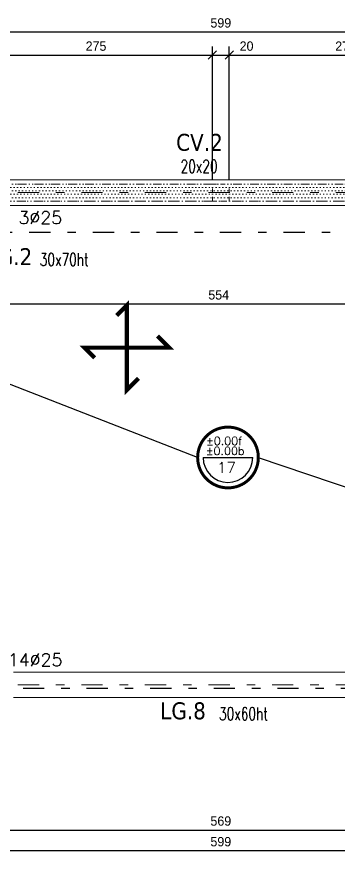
# Model space of a CAD drawing. Header units: centimetres. Extents: x -4069 to 1403, y -6242 to 452.
# Drawn here: x -2765 to -2386, y -1184 to -192 of the extents above; entities that cross this region are included whole.
import ezdxf
from ezdxf.enums import TextEntityAlignment as Align

# ---------------------------------------------------------------- set-up
doc = ezdxf.new("R2010")
doc.units = ezdxf.units.CM
doc.header["$LTSCALE"] = 100
doc.linetypes.add('GrDotted', pattern=[0.4, 0.1, -0.1, 0.1, -0.1])
doc.linetypes.add('GrFeatureAxis', pattern=[0.85, 0.25, -0.2, 0.1, -0.2, 0.1])
for name, color, linetype in [('COTATION', 1, 'Continuous'), ('farges. Bottom view 4 - Souterain', 7, 'Continuous'), ('STR_LABEL', 20, 'Continuous'), ('STR_TXT', 102, 'Continuous')]:
    doc.layers.add(name, color=color, linetype=linetype)
doc.styles.add('EPAIS', font='TAHOMA.TTF')
doc.styles.add('FIN', font='romans.shx')
doc.styles.add('STR-FIN', font='ROMANS')
doc.dimstyles.new('BRUNO-502', dxfattribs={"dimtxt": 11, "dimasz": 10, "dimexe": 10, "dimexo": 5, "dimgap": 5, "dimtad": 1, "dimdec": 0, "dimzin": 0, "dimdsep": 46, "dimtxsty": 'Standard', "dimblk": 'OBLIQUE', "dimcen": 0, "dimclrt": 7, "dimadec": 0, "dimazin": 0, "dimtfac": 1, "dimtdec": 0, "dimtix": 1, "dimtofl": 0, "dimtmove": 0, "dimatfit": 3, "dimldrblk": 'OBLIQUE', "dimfxl": 0, "dimtolj": 1, "dimtzin": 0, "dimarcsym": 0})

# ---------------------------------------------------------------- blocks, each defined once
blk = doc.blocks.new('_OBLIQUE')
at = {"color": 0, "linetype": 'ByBlock'}
blk.add_line((-0.5, -0.5), (0.5, 0.5), dxfattribs=at)
blk = doc.blocks.new('*D6')
at = {"layer": 'COTATION', "color": 0, "lineweight": -2}
for p, q in [((-2823.9, -383.86), (-2823.9, -199.39)), ((-2224.9, -383.86), (-2224.9, -199.39)), ((-2823.9, -209.39), (-2224.9, -209.39))]:
    blk.add_line(p, q, dxfattribs=at)
at = {"layer": 'DEFPOINTS', "color": 0}
for p in [(-2224.9, -209.39), (-2823.9, -388.86), (-2224.9, -388.86)]:
    blk.add_point(p, dxfattribs=at)
at = {"layer": 'COTATION', "color": 0, "lineweight": -2, "xscale": 10, "yscale": 10, "zscale": 10, "rotation": 180}
blk.add_blockref('_OBLIQUE', (-2823.9, -209.39), dxfattribs=at)
at = {"layer": 'COTATION', "color": 0, "lineweight": -2, "xscale": 10, "yscale": 10, "zscale": 10}
blk.add_blockref('_OBLIQUE', (-2224.9, -209.39), dxfattribs=at)
at = {"layer": 'COTATION', "color": 7, "insert": (-2524.4, -198.89), "char_height": 11, "attachment_point": 5}
blk.add_mtext('\\A1;599', dxfattribs=at)
blk = doc.blocks.new('*D14')
at = {"layer": 'COTATION', "color": 0, "lineweight": -2}
for p, q in [((-2803.9, -524.9), (-2803.9, -519.9)), ((-2803.9, -529.9), (-2249.9, -529.9)), ((-2249.9, -534.9), (-2249.9, -539.9))]:
    blk.add_line(p, q, dxfattribs=at)
at = {"layer": 'DEFPOINTS', "color": 0}
for p in [(-2803.9, -529.9), (-2249.9, -529.9), (-2249.9, -529.9)]:
    blk.add_point(p, dxfattribs=at)
at = {"layer": 'COTATION', "color": 0, "lineweight": -2, "xscale": 10, "yscale": 10, "zscale": 10, "rotation": 180}
blk.add_blockref('_OBLIQUE', (-2803.9, -529.9), dxfattribs=at)
at = {"layer": 'COTATION', "color": 0, "lineweight": -2, "xscale": 10, "yscale": 10, "zscale": 10}
blk.add_blockref('_OBLIQUE', (-2249.9, -529.9), dxfattribs=at)
at = {"layer": 'COTATION', "color": 7, "insert": (-2526.9, -519.4), "char_height": 11, "attachment_point": 5}
blk.add_mtext('\\A1;554', dxfattribs=at)
blk = doc.blocks.new('*D24')
at = {"layer": 'COTATION', "color": 0, "lineweight": -2}
for p, q in [((-2808.9, -383.86), (-2808.9, -226.71)), ((-2534.4, -383.86), (-2534.4, -226.71)), ((-2808.9, -236.71), (-2534.4, -236.71))]:
    blk.add_line(p, q, dxfattribs=at)
at = {"layer": 'DEFPOINTS', "color": 0}
for p in [(-2534.4, -236.71), (-2808.9, -388.86), (-2534.4, -388.86)]:
    blk.add_point(p, dxfattribs=at)
at = {"layer": 'COTATION', "color": 0, "lineweight": -2, "xscale": 10, "yscale": 10, "zscale": 10, "rotation": 180}
blk.add_blockref('_OBLIQUE', (-2808.9, -236.71), dxfattribs=at)
at = {"layer": 'COTATION', "color": 0, "lineweight": -2, "xscale": 10, "yscale": 10, "zscale": 10}
blk.add_blockref('_OBLIQUE', (-2534.4, -236.71), dxfattribs=at)
at = {"layer": 'COTATION', "color": 7, "insert": (-2671.65, -226.21), "char_height": 11, "attachment_point": 5}
blk.add_mtext('\\A1;275', dxfattribs=at)
blk = doc.blocks.new('*D25')
at = {"layer": 'COTATION', "color": 0, "lineweight": -2}
for p, q in [((-2534.4, -383.86), (-2534.4, -226.71)), ((-2514.4, -383.86), (-2514.4, -226.71)), ((-2534.4, -236.71), (-2514.4, -236.71))]:
    blk.add_line(p, q, dxfattribs=at)
at = {"layer": 'DEFPOINTS', "color": 0}
for p in [(-2514.4, -236.71), (-2534.4, -388.86), (-2514.4, -388.86)]:
    blk.add_point(p, dxfattribs=at)
at = {"layer": 'COTATION', "color": 0, "lineweight": -2, "xscale": 10, "yscale": 10, "zscale": 10, "rotation": 180}
blk.add_blockref('_OBLIQUE', (-2534.4, -236.71), dxfattribs=at)
at = {"layer": 'COTATION', "color": 0, "lineweight": -2, "xscale": 10, "yscale": 10, "zscale": 10}
blk.add_blockref('_OBLIQUE', (-2514.4, -236.71), dxfattribs=at)
at = {"layer": 'COTATION', "color": 7, "insert": (-2494.02, -226.21), "char_height": 11, "attachment_point": 5}
blk.add_mtext('\\A1;20', dxfattribs=at)
blk = doc.blocks.new('*D26')
at = {"layer": 'COTATION', "color": 0, "lineweight": -2}
for p, q in [((-2514.4, -383.86), (-2514.4, -226.71)), ((-2239.9, -383.86), (-2239.9, -226.71)), ((-2514.4, -236.71), (-2239.9, -236.71))]:
    blk.add_line(p, q, dxfattribs=at)
at = {"layer": 'DEFPOINTS', "color": 0}
for p in [(-2239.9, -236.71), (-2514.4, -388.86), (-2239.9, -388.86)]:
    blk.add_point(p, dxfattribs=at)
at = {"layer": 'COTATION', "color": 0, "lineweight": -2, "xscale": 10, "yscale": 10, "zscale": 10, "rotation": 180}
blk.add_blockref('_OBLIQUE', (-2514.4, -236.71), dxfattribs=at)
at = {"layer": 'COTATION', "color": 0, "lineweight": -2, "xscale": 10, "yscale": 10, "zscale": 10}
blk.add_blockref('_OBLIQUE', (-2239.9, -236.71), dxfattribs=at)
at = {"layer": 'COTATION', "color": 7, "insert": (-2377.15, -226.21), "char_height": 11, "attachment_point": 5}
blk.add_mtext('\\A1;274', dxfattribs=at)
blk = doc.blocks.new('*D69')
at = {"layer": 'COTATION', "color": 0, "lineweight": -2}
for p, q in [((-2823.9, -1163.62), (-2823.9, -1184.35)), ((-2224.9, -1169.35), (-2224.9, -1164.35)), ((-2224.9, -1174.35), (-2823.9, -1174.35))]:
    blk.add_line(p, q, dxfattribs=at)
at = {"layer": 'DEFPOINTS', "color": 0}
for p in [(-2823.9, -1158.62), (-2823.9, -1174.35), (-2224.9, -1174.35)]:
    blk.add_point(p, dxfattribs=at)
at = {"layer": 'COTATION', "color": 0, "lineweight": -2, "xscale": 10, "yscale": 10, "zscale": 10, "rotation": 180}
blk.add_blockref('_OBLIQUE', (-2823.9, -1174.35), dxfattribs=at)
at = {"layer": 'COTATION', "color": 0, "lineweight": -2, "xscale": 10, "yscale": 10, "zscale": 10}
blk.add_blockref('_OBLIQUE', (-2224.9, -1174.35), dxfattribs=at)
at = {"layer": 'COTATION', "color": 7, "insert": (-2524.4, -1163.85), "char_height": 11, "attachment_point": 5}
blk.add_mtext('\\A1;599', dxfattribs=at)
blk = doc.blocks.new('*D78')
at = {"layer": 'COTATION', "color": 0, "lineweight": -2}
for p, q in [((-2808.9, -993.86), (-2808.9, -1160)), ((-2239.9, -993.86), (-2239.9, -1160)), ((-2808.9, -1150), (-2239.9, -1150))]:
    blk.add_line(p, q, dxfattribs=at)
at = {"layer": 'DEFPOINTS', "color": 0}
for p in [(-2808.9, -988.86), (-2239.9, -988.86), (-2239.9, -1150)]:
    blk.add_point(p, dxfattribs=at)
at = {"layer": 'COTATION', "color": 0, "lineweight": -2, "xscale": 10, "yscale": 10, "zscale": 10, "rotation": 180}
blk.add_blockref('_OBLIQUE', (-2808.9, -1150), dxfattribs=at)
at = {"layer": 'COTATION', "color": 0, "lineweight": -2, "xscale": 10, "yscale": 10, "zscale": 10}
blk.add_blockref('_OBLIQUE', (-2239.9, -1150), dxfattribs=at)
at = {"layer": 'COTATION', "color": 7, "insert": (-2524.4, -1139.5), "char_height": 11, "attachment_point": 5}
blk.add_mtext('\\A1;569', dxfattribs=at)

msp = doc.modelspace()

# ---------------------------------------------------------------- hatches: boundary and pattern name
at = {"layer": 'farges. Bottom view 4 - Souterain', "linetype": 'Continuous', "lineweight": 20}
h = msp.add_hatch(dxfattribs=at)
h.set_pattern_fill('DOTS', color=9, scale=2.5, style=0)
h.paths.add_polyline_path([(-2534.4, -408.86), (-2534.4, -388.86), (-2808.9, -388.86), (-2808.9, -408.86)])
h = msp.add_hatch(dxfattribs=at)
h.set_pattern_fill('DOTS', color=9, scale=2.5, style=0)
h.paths.add_polyline_path([(-2534.4, -388.86), (-2534.4, -408.86), (-2514.4, -408.86), (-2514.4, -388.86)])
h = msp.add_hatch(dxfattribs=at)
h.set_pattern_fill('DOTS', color=9, scale=2.5, style=0)
h.paths.add_polyline_path([(-2514.4, -388.86), (-2514.4, -408.86), (-2239.9, -408.86), (-2239.9, -388.86)])

# ---------------------------------------------------------------- linework, layer by layer
at = {"color": 1, "linetype": 'ByBlock', "const_width": 5}
for points in [[(-2647.25, -543.52), (-2635.26, -531.53), (-2635.26, -581.53)], [(-2635.26, -581.53), (-2585.26, -581.53), (-2599.02, -567.78)], [(-2673.27, -593.52), (-2685.26, -581.53), (-2635.26, -581.53)], [(-2635.26, -581.53), (-2635.26, -631.53), (-2621.51, -617.78)]]:
    msp.add_lwpolyline(points, dxfattribs=at)
at = {"layer": 'farges. Bottom view 4 - Souterain', "color": 102, "linetype": 'Continuous', "lineweight": 20}
for p, q in [((-2803.9, -383.86), (-2249.9, -383.86)), ((-2249.9, -413.86), (-2803.9, -413.86)), ((-2769, -963.86), (-2279.9, -963.86)), ((-2279.9, -993.86), (-2769, -993.86))]:
    msp.add_line(p, q, dxfattribs=at)
at = {"layer": 'farges. Bottom view 4 - Souterain', "color": 9, "linetype": 'GrDotted', "lineweight": 15}
for p, q in [((-2534.4, -388.86), (-2808.9, -388.86)), ((-2239.9, -388.86), (-2514.4, -388.86)), ((-2534.4, -408.86), (-2808.9, -408.86)), ((-2239.9, -408.86), (-2514.4, -408.86))]:
    msp.add_line(p, q, dxfattribs=at)
at = {"layer": 'farges. Bottom view 4 - Souterain', "color": 9, "linetype": 'GrDotted', "lineweight": 20, "ltscale": 0.5}
for p, q in [((-2534.4, -408.86), (-2534.4, -388.86)), ((-2514.4, -408.86), (-2514.4, -388.86))]:
    msp.add_line(p, q, dxfattribs=at)
at = {"layer": 'farges. Bottom view 4 - Souterain', "color": 9, "linetype": 'GrDotted', "lineweight": 15, "ltscale": 0.5}
for p, q in [((-2534.4, -388.86), (-2514.4, -388.86)), ((-2534.4, -408.86), (-2514.4, -408.86))]:
    msp.add_line(p, q, dxfattribs=at)
at = {"layer": 'farges. Bottom view 4 - Souterain', "color": 251, "linetype": 'GrFeatureAxis', "lineweight": 18}
for p, q in [((-4038.9, -398.86), (-989.59, -398.86)), ((-4038.9, -978.86), (-989.59, -978.86))]:
    msp.add_line(p, q, dxfattribs=at)
at = {"layer": 'farges. Bottom view 4 - Souterain', "color": 7, "linetype": 'GrFeatureAxis', "lineweight": -3}
for points in [[(-3575.4, -445.36), (-1197.61, -445.36)], [(-4032.71, -982.69), (-1168.42, -982.69)]]:
    msp.add_lwpolyline(points, dxfattribs=at)
at = {"layer": 'STR_LABEL'}
for p, q in [((-2551.75, -710.98), (-3328.9, -408.86)), ((-2480.15, -710.98), (-1718.9, -968.86))]:
    msp.add_line(p, q, dxfattribs=at)
at = {"layer": 'STR_LABEL', "linetype": 'Continuous'}
msp.add_line((-2545.25, -710.98), (-2486.66, -710.98), dxfattribs=at)
at = {"layer": 'STR_LABEL', "linetype": 'Continuous', "const_width": 3.52}
msp.add_lwpolyline([(-2551.22, -704.86, 2.414214), (-2509.83, -675.71, 0.414214)], format="xyb", close=True, dxfattribs=at)
at = {"layer": 'STR_LABEL', "linetype": 'Continuous'}
msp.add_arc((-2515.95, -710.98), 29.3, 180, 360, dxfattribs=at)

# ---------------------------------------------------------------- texts
at = {"layer": 'STR_LABEL', "linetype": 'Continuous', "style": 'STR-FIN'}
for s, height, p in [('±0.00f', 9.6, (-2541.78, -696.32)), ('±0.00b', 9.6, (-2542.07, -708.02)), ('17', 12.8, (-2528.73, -729.24))]:
    msp.add_text(s, height=height, rotation=360, dxfattribs=at).set_placement(p)
at = {"layer": 'STR_TXT', "style": 'EPAIS'}
for s, p in [('CV.2', (-2549.62, -339.58, 188)), ('LG.2', (-2773.86, -474.26, 188)), ('LG.8', (-2568.99, -1009.53, 188))]:
    msp.add_text(s, height=20, dxfattribs=at).set_placement(p, align=Align.MIDDLE_CENTER)
at = {"layer": 'STR_TXT', "style": 'FIN', "width": 0.7}
for s, p in [('20x20 ', (-2546.46, -379.84, 188)), ('30x70ht', (-2709.2, -489.69)), ('30x60ht', (-2497.67, -1024.95))]:
    msp.add_text(s, height=15, dxfattribs=at).set_placement(p, align=Align.BOTTOM_CENTER)
at = {"layer": 'STR_TXT', "char_height": 15, "attachment_point": 5, "style": 'FIN'}
for s, insert in [('{\\Fsimplex|c0;3%%C25}', (-2737.39, -428.28)), ('{\\Fsimplex|c0;14%%C25}', (-2743.46, -949.36))]:
    msp.add_mtext(s, dxfattribs=dict(at, insert=insert))

# ---------------------------------------------------------------- dimensions: what is measured, and where the dimension line sits
at = {"layer": 'COTATION'}
for base, p1, p2, picture, middle in [((-2224.9, -209.39), (-2823.9, -388.86), (-2224.9, -388.86), '*D6', (-2524.4, -198.89)), ((-2534.40458619, -236.70995117), (-2808.90458619, -388.86091415), (-2534.40458619, -388.86091415), '*D24', (-2671.65458619, -226.20995117)), ((-2239.90458619, -236.70995117), (-2514.40458619, -388.86091415), (-2239.90458619, -388.86091415), '*D26', (-2377.15458619, -226.20995117)), ((-2249.9, -529.9), (-2803.9, -529.9), (-2249.9, -529.9), '*D14', (-2526.9, -519.4)), ((-2239.9, -1150), (-2808.9, -988.86), (-2239.9, -988.86), '*D78', (-2524.4, -1139.5)), ((-2823.9, -1174.35), (-2224.9, -1174.35), (-2823.9, -1158.62), '*D69', (-2524.4, -1163.85))]:
    dim = msp.add_linear_dim(base=base, p1=p1, p2=p2, dimstyle='BRUNO-502', override={"dimtmove": 1}, dxfattribs=at)
    dim.commit()
    dim.dimension.update_dxf_attribs({"geometry": picture, "text_midpoint": middle})
dim = msp.add_linear_dim(base=(-2514.4, -236.71), p1=(-2534.4, -388.86), p2=(-2514.4, -388.86), dimstyle='BRUNO-502', override={"dimtmove": 1}, dxfattribs=at)
dim.commit()
dim.dimension.update_dxf_attribs({"geometry": '*D25', "text_midpoint": (-2494.02, -236.71), "dimtype": 160})

doc.saveas('drawing.dxf')
